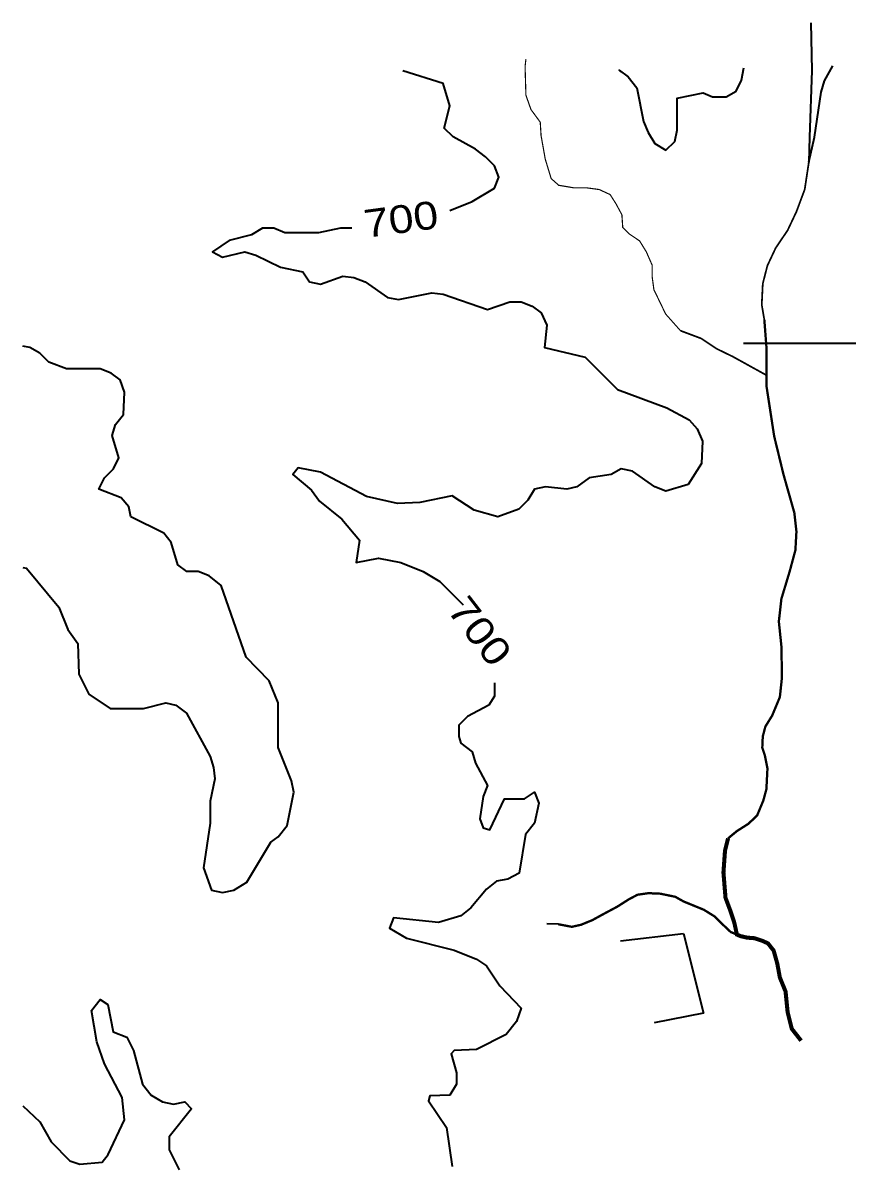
# Model space of a CAD drawing. Header units: inches. Extents: x -43639 to 75791, y -33466 to 47612.
# Drawn here: x -43078 to -7553, y -1515 to 47612 of the extents above; entities that cross this region are included whole.
import ezdxf

# ---------------------------------------------------------------- set-up
doc = ezdxf.new("R2010")
doc.units = ezdxf.units.IN
doc.header["$LTSCALE"] = 8
doc.header["$MEASUREMENT"] = 0
for name, color, linetype in [('HATCH2', 8, 'CONTINUOUS'), ('JRWIENEN', 1, 'CONTINUOUS'), ('TOPO100', 14, 'CONTINUOUS'), ('TOPOCREEK', 5, 'CONTINUOUS')]:
    doc.layers.add(name, color=color, linetype=linetype)
doc.styles.get("Standard").update_dxf_attribs({"font": 'txt', "height": 0.2})

# ---------------------------------------------------------------- blocks, each defined once
blk = doc.blocks.new('801')
at = {"layer": 'TOPO100', "linetype": 'Continuous'}
for points in [[(-28903, 38759), (-29383, 38759), (-30343, 38567), (-31783, 38567), (-32263, 38759), (-32743, 38759), (-33223, 38471), (-34183, 38231), (-34903, 37751), (-34471, 37511), (-33511, 37751), (-33031, 37607), (-31975, 37079), (-31015, 36887), (-30727, 36455), (-30247, 36359), (-29287, 36695), (-28807, 36647), (-28327, 36455), (-27367, 35783), (-26887, 35687), (-25447, 35975), (-24967, 35927), (-23047, 35255), (-22087, 35591), (-21607, 35591), (-21127, 35399), (-20743, 35111), (-20503, 34583), (-20599, 33623), (-18847, 33215), (-17447, 31815), (-15319, 31031), (-14359, 30503), (-14023, 30119), (-13783, 29591), (-13831, 28631), (-14407, 27719), (-15367, 27431), (-15847, 27623), (-16807, 28295), (-17287, 28391), (-17719, 28151), (-18679, 28007), (-19207, 27623), (-19639, 27527), (-20551, 27623), (-21031, 27527), (-21319, 27047), (-21703, 26663), (-21703, 26663), (-22615, 26327), (-23623, 26615), (-24583, 27239), (-25975, 26951), (-26935, 26903), (-28263, 27207), (-30247, 28247), (-31207, 28439), (-31447, 28151), (-30631, 27479), (-30295, 26999), (-29335, 26231), (-28567, 25319), (-28711, 24359), (-27751, 24551), (-26791, 24359), (-25831, 23975), (-25111, 23543), (-24103, 22535)], [(-43078, 24151), (-42919, 24119), (-41527, 22439), (-41143, 21479), (-40711, 20879), (-40663, 19559), (-40231, 18695), (-39319, 18071), (-37879, 18071), (-36919, 18311), (-36487, 18215), (-36027, 17870), (-34999, 16007), (-34855, 15527), (-34807, 15047), (-34999, 14087), (-34999, 13127), (-35287, 11207), (-34951, 10247), (-34471, 10151), (-33991, 10247), (-33421, 10589), (-32386, 12316), (-32071, 12551), (-31687, 13031), (-31399, 14471), (-31495, 14951), (-32071, 16391), (-32071, 18311), (-32455, 19271), (-33453, 20283), (-34534, 23373), (-35047, 23783), (-35527, 23975), (-36007, 23975), (-36391, 24263), (-36679, 25223), (-36679, 25223), (-36999, 25623), (-38418, 26333), (-38503, 26759), (-38839, 27143), (-39799, 27527), (-39559, 28007), (-39175, 28391), (-38935, 28871), (-39223, 29831), (-39079, 30311), (-38743, 30743), (-38695, 31703), (-38887, 32231), (-39271, 32519), (-39751, 32711), (-41191, 32711), (-41959, 32999), (-42343, 33383), (-42775, 33623), (-43078, 33684)], [(-22759, 19175), (-22759, 18599), (-22999, 18215), (-23911, 17735), (-24295, 17351), (-24295, 16871), (-24199, 16583), (-23719, 16199), (-23575, 15719), (-23047, 14759), (-23239, 14279), (-23383, 13319), (-23239, 12935), (-22951, 12839), (-22327, 14183), (-21463, 14183), (-21031, 14471), (-20839, 13991), (-21031, 13127), (-21415, 12647), (-21693, 10973), (-22183, 10727), (-22663, 10631), (-23095, 10295), (-23767, 9479), (-24199, 9143), (-25159, 8855), (-27098, 9049), (-27271, 8615), (-26551, 8183), (-24487, 7655), (-23527, 7271), (-23095, 6983), (-22519, 6119), (-21607, 5159), (-21799, 4583), (-22247, 4023), (-23527, 3383), (-24487, 3335), (-24618, 3198), (-24391, 2375), (-24391, 1895), (-24679, 1415), (-25536, 1381), (-25591, 1175), (-24823, 23), (-24583, -1657)], [(-43078, 960), (-42343, 263), (-41863, -601), (-41047, -1417), (-40615, -1561), (-39655, -1465), (-39399, -1145), (-38695, 359), (-38791, 1319), (-39559, 2759), (-39895, 3719), (-40115, 5058), (-39751, 5543), (-39419, 5322), (-39184, 4145), (-38599, 3911), (-38311, 3335), (-37927, 1895), (-37543, 1415), (-37063, 1127), (-36583, 1031), (-36103, 1127), (-35805, 829), (-36775, -385), (-36775, -937), (-36343, -1801)]]:
    blk.add_lwpolyline(points, dxfattribs=at)
blk = doc.blocks.new('901')
at = {"layer": 'TOPO100', "linetype": 'Continuous'}
for points in [[(2422, 23559), (2472, 23854), (2373, 24297), (2028, 24839), (1585, 25380), (1142, 25627), (995, 25922), (761, 26567), (857, 27047), (809, 27527), (329, 28919), (-247, 29831), (-199, 30311), (-439, 31271), (-919, 32135), (-2215, 33191), (-2215, 34007), (-2489, 34511), (-2167, 35879), (-2311, 36839), (-2695, 37751), (-2388, 39047), (-2695, 40583), (-2764, 41177), (-2380, 41177), (-1831, 40679), (-1351, 40679), (-715, 41127), (-487, 40967), (-391, 40007), (-103, 39623), (281, 39239), (809, 39239), (2393, 40679), (2949, 41716), (3294, 42158), (3589, 42207), (3933, 42110), (4130, 41716), (4081, 40976), (3833, 39911), (4121, 38999), (4697, 38423), (4505, 37415), (4697, 36935), (5081, 36647), (6521, 36215), (7001, 36167), (7481, 36359), (7961, 36647), (7961, 36647), (8441, 37607), (8610, 38613), (8757, 38859), (8857, 38859), (9102, 38613), (9299, 38613), (9641, 38759), (9977, 37991), (9785, 36935), (9833, 36503), (9065, 32615), (9209, 32327), (9689, 32423), (9918, 32414), (10141, 32273), (10217, 32183), (10457, 31271), (10649, 30887), (11033, 30503), (11561, 30311), (12233, 30887), (12569, 32482), (13433, 32807), (13529, 33287), (13923, 34077), (14201, 34055), (15098, 32801), (15344, 32801), (15640, 32899), (15737, 33146), (15593, 34487), (15087, 35920), (15178, 36286), (16025, 36263), (16505, 36455), (16889, 36935), (17033, 37367), (17993, 37415), (18329, 37895), (18473, 38327), (18185, 39287), (16937, 41015), (14681, 43223), (14393, 43655), (14297, 44135), (14057, 44567), (13145, 45143), (12761, 45479), (12665, 45767)], [(-24679, 39527), (-23719, 39911), (-22759, 40487), (-22567, 40967), (-22759, 41447), (-23143, 41831), (-23575, 42167), (-24535, 42695), (-24919, 43079), (-24679, 44039), (-24967, 44999), (-26703, 45538)], [(-17287, 45479), (-17383, 45575), (-16999, 45287), (-16615, 44807), (-16327, 43367), (-16135, 42887), (-15847, 42407), (-15367, 42119), (-14983, 42503), (-14887, 42983), (-14887, 44366), (-13767, 44590), (-13351, 44423), (-12775, 44423), (-12343, 44663), (-12103, 45143), (-12007, 45671)], [(377, 20135), (185, 19943), (-199, 19079), (-55, 18599), (-103, 17639), (-295, 17159), (-679, 16775), (-919, 15575), (-1351, 15143), (-2311, 14711), (-3223, 14567), (-4231, 14279), (-4711, 14567), (-4903, 15095), (-4711, 16055), (-4423, 16487), (-4327, 16967), (-4279, 18359), (-3559, 19175), (-3655, 19271), (-2983, 19799), (-3079, 20327), (-3463, 20807), (-3559, 21287), (-3367, 21671), (-3655, 22151), (-3751, 22631), (-3463, 23591), (-2813, 24989), (-3463, 26375), (-3463, 26855), (-3847, 27239), (-4087, 27671), (-4087, 28631), (-3607, 30023), (-3655, 30503), (-3847, 30983), (-4231, 31367), (-4423, 31895), (-4903, 32711), (-4903, 33959), (-4999, 34439), (-5191, 34823), (-5191, 36167), (-6151, 37511), (-6343, 37991), (-6391, 38423), (-6343, 39383), (-6103, 40343), (-5719, 41303), (-5719, 41303), (-5191, 42119), (-5047, 44039), (-4855, 44999), (-4519, 45479)]]:
    blk.add_lwpolyline(points, dxfattribs=at)

msp = doc.modelspace()

# ---------------------------------------------------------------- linework, layer by layer
at = {"layer": 'HATCH2'}
msp.add_line((-13742, 4947), (-15867, 4531), dxfattribs=at)
at = {"layer": 'JRWIENEN'}
for p, q in [((-12016, 33815), (-2545, 33815)), ((-17322, 8064), (-14601, 8380)), ((-14601, 8380), (-13742, 4947))]:
    msp.add_line(p, q, dxfattribs=at)
at = {"layer": 'TOPO100', "linetype": 'Continuous'}
msp.add_lwpolyline([(-28903, 38759), (-29383, 38759), (-30343, 38567), (-31783, 38567), (-32263, 38759), (-32743, 38759), (-33223, 38471), (-34183, 38231), (-34903, 37751), (-34471, 37511), (-33511, 37751), (-33031, 37607), (-31975, 37079), (-31015, 36887), (-30727, 36455), (-30247, 36359), (-29287, 36695), (-28807, 36647), (-28327, 36455), (-27367, 35783), (-26887, 35687), (-25447, 35975), (-24967, 35927), (-23047, 35255), (-22087, 35591), (-21607, 35591), (-21127, 35399), (-20743, 35111), (-20503, 34583), (-20599, 33623), (-18847, 33215), (-17447, 31815), (-15319, 31031), (-14359, 30503), (-14023, 30119), (-13783, 29591), (-13831, 28631), (-14407, 27719), (-15367, 27431), (-15847, 27623), (-16807, 28295), (-17287, 28391), (-17719, 28151), (-18679, 28007), (-19207, 27623), (-19639, 27527), (-20551, 27623), (-21031, 27527), (-21319, 27047), (-21703, 26663), (-21703, 26663), (-22615, 26327), (-23623, 26615), (-24583, 27239), (-25975, 26951), (-26935, 26903), (-28263, 27207), (-30247, 28247), (-31207, 28439), (-31447, 28151), (-30631, 27479), (-30295, 26999), (-29335, 26231), (-28567, 25319), (-28711, 24359), (-27751, 24551), (-26791, 24359), (-25831, 23975), (-25111, 23543), (-24103, 22535)], dxfattribs=at)
at = {"layer": 'TOPOCREEK'}
for points in [[(-9116, 47612), (-9072, 45561), (-9183, 42685), (-9205, 41615)], [(-9205, 41615), (-8960, 42685), (-8670, 44625), (-8536, 45115), (-8179, 45762)], [(-20002, 8779), (-20493, 8802)]]:
    msp.add_lwpolyline(points, dxfattribs=at)
for points, const_width in [([(-14738, 34348), (-15375, 35064), (-15883, 36115), (-15956, 36659), (-15956, 37167), (-16210, 37747), (-16500, 38218), (-16935, 38509), (-17226, 38799), (-17262, 39342), (-17516, 39814), (-17770, 40213), (-18241, 40430), (-18786, 40503), (-19330, 40503), (-19983, 40612), (-20310, 40902), (-20564, 41736), (-20745, 42751), (-20781, 43331), (-21180, 43875), (-21398, 44491), (-21434, 45724), (-21398, 46050)], 50), ([(-11124, 34816), (-11235, 35463), (-11191, 36377), (-10990, 37157), (-10633, 37915), (-10120, 38673), (-9741, 39475), (-9384, 40434), (-9205, 41615)], 75), ([(-9830, 26501), (-10298, 28151), (-10700, 29801), (-11035, 31985), (-11035, 33657), (-11124, 34816)], 100), ([(-14738, 34348), (-13845, 34014), (-13176, 33568), (-12485, 33233), (-11035, 32431)], 75), ([(-10365, 19413), (-10388, 20750), (-10499, 21820), (-10388, 22801), (-10031, 23982), (-9785, 24896), (-9741, 25699), (-9830, 26501)], 100), ([(-12685, 12480), (-12306, 12792), (-11815, 13104), (-11436, 13461), (-11168, 14107), (-11035, 14598), (-10990, 15489), (-11101, 16046), (-11213, 16381), (-11191, 16871), (-11079, 17295), (-10789, 17763), (-10455, 18565), (-10365, 19413)], 100), ([(-9540, 3764), (-9942, 4276), (-10120, 4990), (-10209, 5881), (-10455, 6483), (-10566, 7085), (-10722, 7642), (-10968, 7955), (-11213, 8066), (-11548, 8177), (-11860, 8200), (-12150, 8267), (-12306, 8333), (-12418, 8846), (-12596, 9381), (-12797, 9916), (-12886, 11009), (-12819, 11945), (-12685, 12480)], 175), ([(-12306, 8333), (-12574, 8445), (-12953, 8802), (-13265, 9114), (-13734, 9404), (-14604, 9760), (-14961, 9961), (-15607, 10095), (-16121, 10117), (-16589, 10050), (-16968, 9849), (-17459, 9537), (-18084, 9203), (-18530, 8958), (-19020, 8757), (-19422, 8668), (-20002, 8779)], 100)]:
    msp.add_lwpolyline(points, dxfattribs=dict(at, const_width=const_width))

# ---------------------------------------------------------------- block references
for name in ['901', '801']:
    msp.add_blockref(name, (0, 0), dxfattribs=at)

# ---------------------------------------------------------------- texts
at = {"layer": 'TOPO100', "width": 1.2}
for rotation, p in [(7.6709, (-28291, 38346)), (307.6709, (-24839, 22311))]:
    msp.add_text('700', height=1200, rotation=rotation, dxfattribs=at).set_placement(p)

doc.saveas('drawing.dxf')
